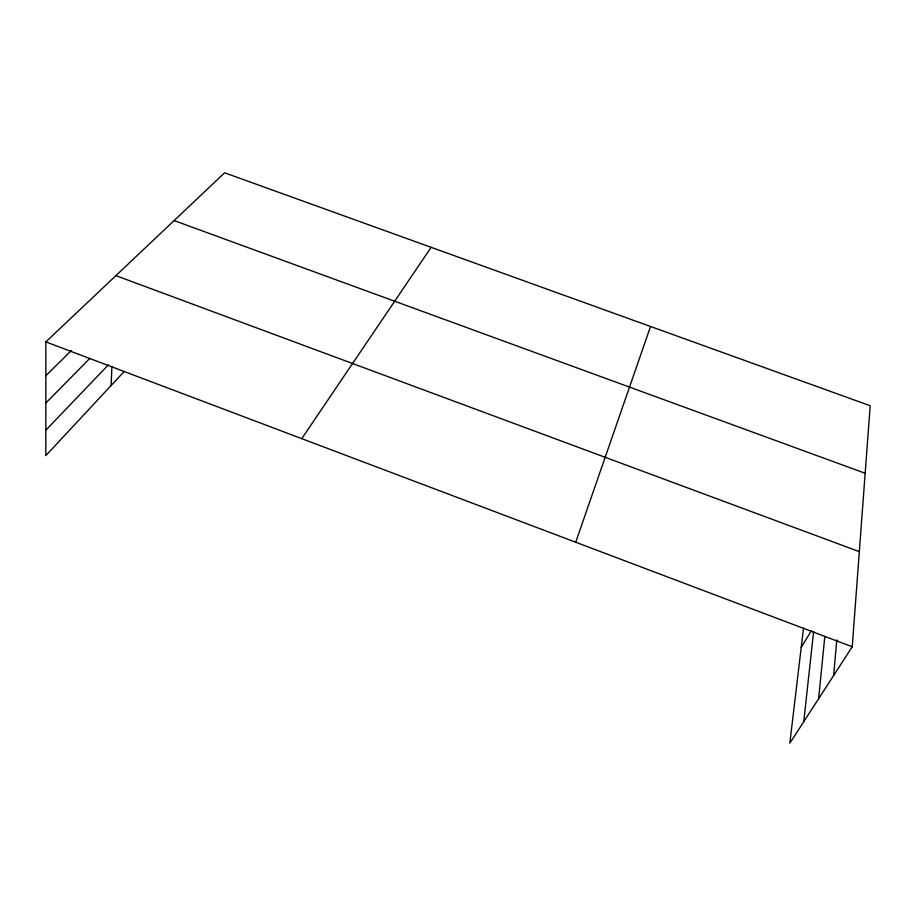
<?xml version="1.0" encoding="UTF-8"?>
<svg xmlns="http://www.w3.org/2000/svg" width="916" height="916" viewBox="0 0 916 916"><rect width="100%" height="100%" fill="white"/><g stroke="black" fill="none" stroke-linecap="round" stroke-linejoin="round"><path stroke-width="1.37" d="M803.515 628.147L789.832 743.197L852.235 646.776L870.2 405.742L224.615 172.803L45.857 341.897L45.8 455.641L124.324 371.358M111.088 385.567L111.924 366.354M833.652 675.504L836.789 639.975M818.629 698.702L824.812 636.414M803.744 721.705L813.626 631.548M575.717 542.226L650.543 326.485M801.214 647.44L811.347 630.758M301.753 438.65L431.138 247.32M45.811 430.211L108.306 364.911M45.823 403.04L89.745 358.488M45.846 375.686L71.334 350.599M174.109 220.584L865.173 473.263M115.897 275.647L859.322 551.65M45.857 341.897L852.235 646.776"/></g></svg>
